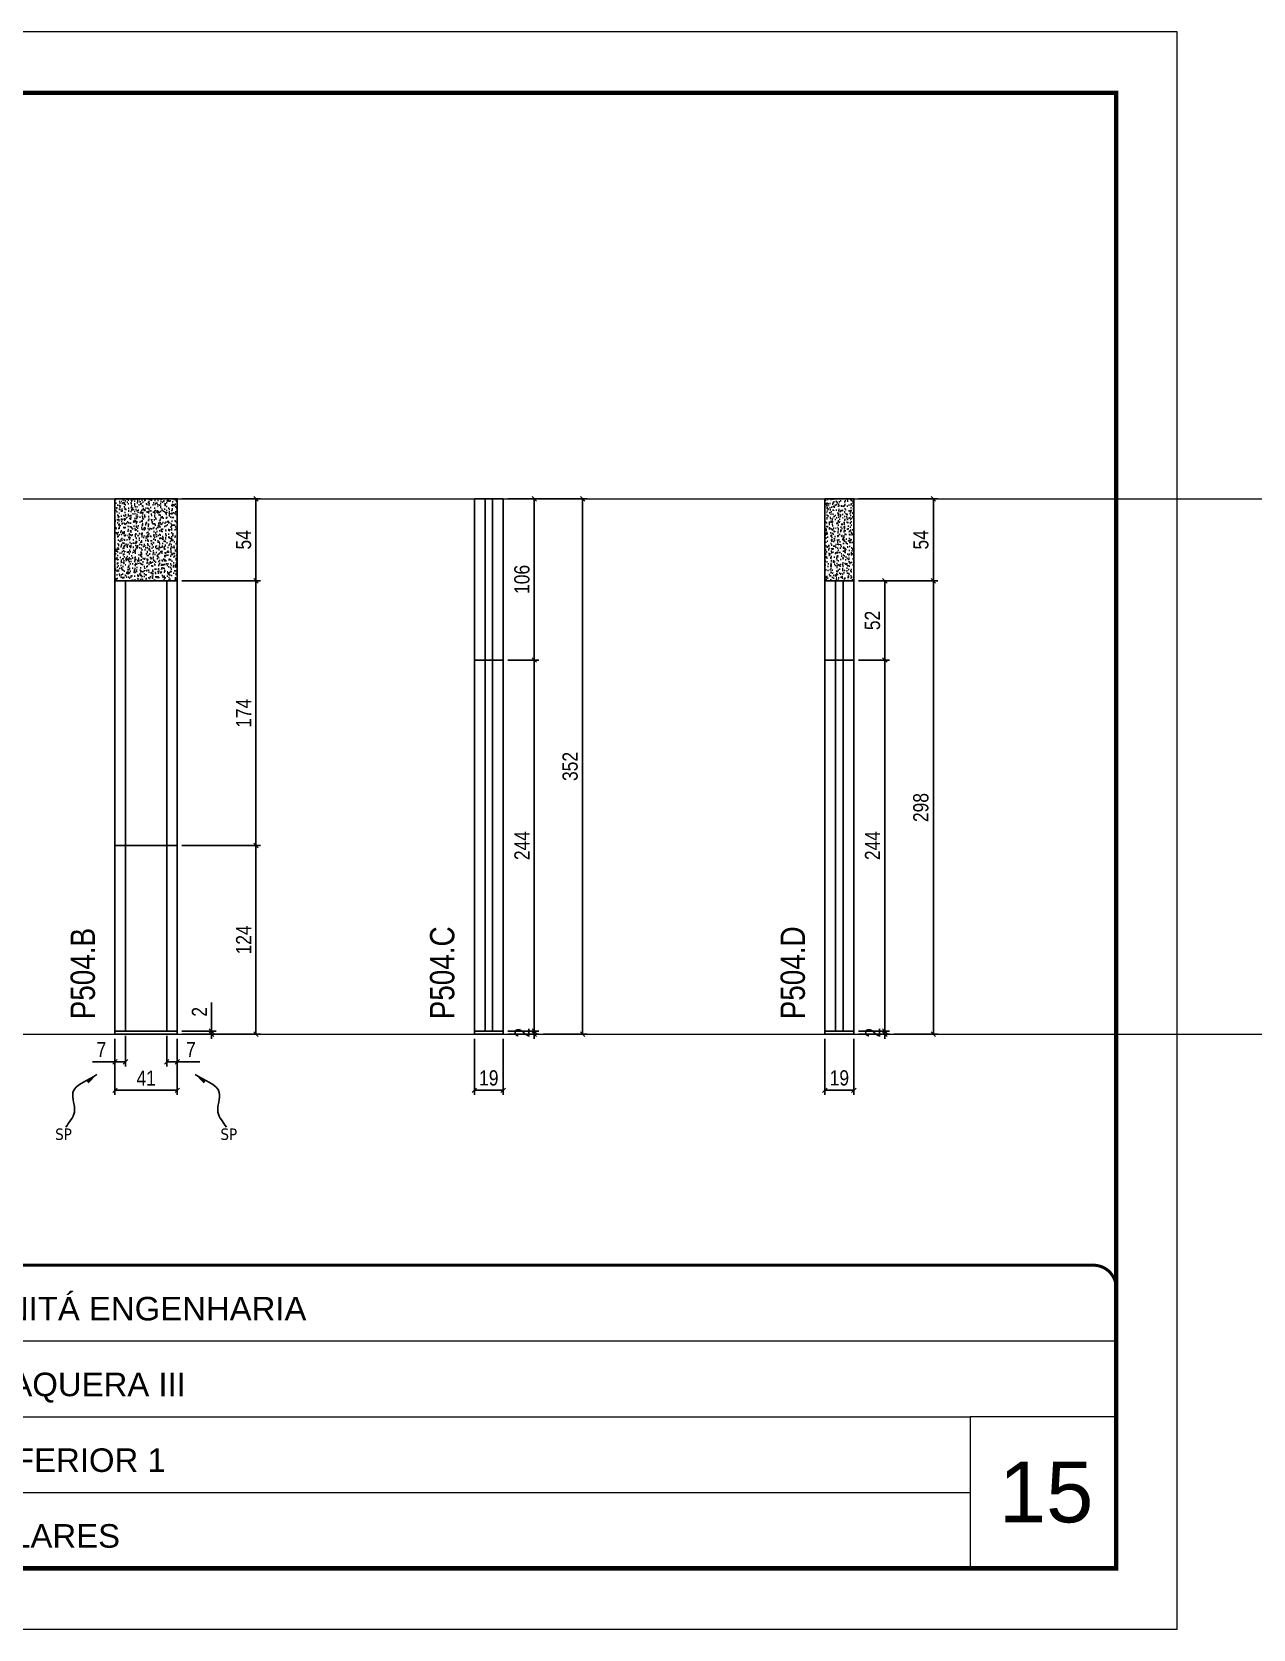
# Model space of a CAD drawing. Extents: x 2282 to 12463, y 760 to 16806.
# Drawn here: x 6801 to 7603, y 12245 to 13295 of the extents above; entities that cross this region are included whole.
import ezdxf

# ---------------------------------------------------------------- set-up
doc = ezdxf.new("R2010")
doc.units = 0
for name, pattern in [('CONTINUO', [0]), ('DASHED', [0.75, 0.5, -0.25]), ('HIDDEN', [0.375, 0.25, -0.125])]:
    doc.linetypes.add(name, pattern=pattern)
for name, color, linetype, lineweight in [('CARIMBO', 255, 'Continuous', 9), ('Folhas', 255, 'Continuous', 9), ('SARRAFO DE PRESSAO', 251, 'DASHED', 9)]:
    doc.layers.add(name, color=color, linetype=linetype, lineweight=lineweight)
for name, color, linetype in [('COTA', 241, 'Continuous'), ('NOMENCLATURA', 7, 'Continuous'), ('Painéis', 200, 'Continuous'), ('SARR_2.2x7', 40, 'Continuous'), ('texto', 7, 'Continuous')]:
    doc.layers.add(name, color=color, linetype=linetype)
doc.styles.add('ARIAL', font='arial.ttf')
doc.styles.add('ARIAL_NARROW', font='ARIALN.TTF', dxfattribs={"height": 0.2})
doc.styles.add('COTA TECNICA', font='techl___.ttf', dxfattribs={"height": 10})
doc.styles.add('COTA TECNICA-50', font='techl___.ttf', dxfattribs={"height": 10})
doc.styles.get("Standard").update_dxf_attribs({"font": 'arial.ttf'})
doc.styles.add('Tecnologia', font='')
doc.styles.get('Tecnologia').set_extended_font_data('Forgotten Futurist')
doc.dimstyles.new('COTA PAINEL-50', dxfattribs={"dimtxt": 10, "dimasz": 3, "dimexe": 3, "dimexo": 3, "dimgap": 3, "dimtad": 1, "dimdec": 1, "dimzin": 12, "dimdsep": 46, "dimtxsty": 'COTA TECNICA-50', "dimblk1": 'OBLIQUE', "dimblk2": 'OBLIQUE', "dimsah": 1, "dimcen": 0.9, "dimclrd": 4, "dimclre": 4, "dimclrt": 240, "dimadec": 1, "dimazin": 3, "dimtfac": 1, "dimtdec": 1, "dimtmove": 0, "dimatfit": 3, "dimfxl": 1, "dimtolj": 1, "dimtzin": 12, "dimarcsym": 0})
doc.dimstyles.new('PAINEL', dxfattribs={"dimtxt": 10, "dimasz": 3, "dimexe": 3, "dimexo": 3, "dimgap": 3, "dimtad": 1, "dimdec": 1, "dimzin": 12, "dimdsep": 46, "dimtxsty": 'COTA TECNICA', "dimblk1": 'OBLIQUE', "dimblk2": 'OBLIQUE', "dimsah": 1, "dimcen": 0.9, "dimclrd": 4, "dimclre": 4, "dimclrt": 240, "dimadec": 1, "dimazin": 3, "dimtfac": 1, "dimtdec": 1, "dimtmove": 0, "dimatfit": 3, "dimfxl": 1, "dimtolj": 1, "dimtzin": 12, "dimarcsym": 0})
doc.dimstyles.get("Standard").update_dxf_attribs({"dimtxt": 0.18, "dimasz": 0.18, "dimexe": 0.18, "dimexo": 0.0625, "dimgap": 0.09, "dimtad": 0, "dimtih": 1, "dimtoh": 1, "dimdec": 4, "dimzin": 0, "dimdsep": 46, "dimtxsty": 'Standard', "dimcen": 0.09, "dimadec": 0, "dimazin": 0, "dimtfac": 1, "dimtdec": 4, "dimtofl": 0, "dimtmove": 0, "dimatfit": 3, "dimfxl": 1, "dimtolj": 1, "dimtzin": 0, "dimarcsym": 0})

# ---------------------------------------------------------------- blocks, each defined once
blk = doc.blocks.new('9999999999')
at = {"color": 30, "linetype": 'CONTINUO'}
for p, q in [((98564.6, 34230.2), (98564.6, 34429.4)), ((98564.6, 34379.6), (99584, 34379.6)), ((98564.6, 34329.8), (99488, 34329.8)), ((99584, 34329.8), (99488, 34329.8)), ((99488, 34329.8), (99488, 34230.2)), ((98564.6, 34280), (99488, 34280))]:
    blk.add_line(p, q, dxfattribs=at)
at = {"color": 30, "linetype": 'CONTINUO', "const_width": 2}
blk.add_lwpolyline([(99584, 34230.2), (99584, 34414.4, 0.414214), (99569, 34429.4), (98229, 34429.4, 0.414214), (98214, 34414.4), (98214, 34245.2, 0.414214), (98229, 34230.2), (99584, 34230.2)], format="xyb", dxfattribs=at)
at = {"layer": 'Folhas'}
blk.add_lwpolyline([(98139, 34190.2), (99624, 34190.2), (99624, 35240.2), (98139, 35240.2)], close=True, dxfattribs=at)
at = {"layer": 'Folhas', "color": 30, "const_width": 3}
blk.add_lwpolyline([(98214, 34230.2), (99584, 34230.2), (99584, 35200.2), (98214, 35200.2)], close=True, dxfattribs=at)
at = {"color": 7, "linetype": 'Continuous', "ltscale": 5, "style": 'ARIAL'}
for s, height, p in [('UNITÁ ENGENHARIA', 15.483, (98837.7, 34393.1)), ('ITAQUERA III', 15.483, (98837.7, 34343.3)), ('INFERIOR 1', 15.48, (98837.7, 34293.5)), ('NOVA SISTEMAS CONSTRUTIVOS', 11.059, (98263.2, 34267.2)), ('PILARES', 15.48, (98837.7, 34243.7))]:
    blk.add_text(s, height=height, dxfattribs=at).set_placement(p)
at = {"layer": 'Folhas', "color": 7, "style": 'Tecnologia', "width": 1.5}
for s, p in [('CLIENTE:', (98573.7, 34397.2)), ('OBRA:', (98573.7, 34347.3)), ('PAVIMENTO:', (98573.7, 34297.5)), ('PROJETO:', (98573.7, 34247.7))]:
    blk.add_text(s, height=14, dxfattribs=at).set_placement(p)
blk = doc.blocks.new('_Oblique')
at = {"color": 0, "linetype": 'ByBlock', "lineweight": -2}
blk.add_line((-0.5, -0.5), (0.5, 0.5), dxfattribs=at)
blk = doc.blocks.new('*D384')
at = {"layer": 'COTA', "color": 4, "lineweight": -2, "transparency": 16777216}
for p, q in [((6918.6, 12638.5), (6918.6, 12657.3)), ((6899.1, 12638.5), (6921.6, 12638.5)), ((6899.1, 12636.5), (6921.6, 12636.5)), ((6918.6, 12636.5), (6918.6, 12638.5)), ((6918.6, 12636.5), (6918.6, 12633.5))]:
    blk.add_line(p, q, dxfattribs=at)
at = {"layer": 'Defpoints', "color": 0, "transparency": 16777216}
for p in [(6896.1, 12638.5), (6896.1, 12636.5), (6918.6, 12636.5)]:
    blk.add_point(p, dxfattribs=at)
at = {"layer": 'COTA', "color": 4, "lineweight": -2, "transparency": 16777216, "xscale": 3, "yscale": 3, "zscale": 3}
for p, rotation in [((6918.6, 12638.5), 270), ((6918.6, 12636.5), 90)]:
    blk.add_blockref('_Oblique', p, dxfattribs=dict(at, rotation=rotation))
at = {"layer": 'COTA', "color": 240, "transparency": 16777216, "insert": (6910.6, 12651.2), "char_height": 10, "attachment_point": 5, "rotation": 90, "style": 'COTA TECNICA-50'}
blk.add_mtext('\\A1;2', dxfattribs=at)
blk = doc.blocks.new('*D385')
at = {"layer": 'COTA', "color": 4, "linetype": 'ByBlock', "lineweight": -2, "transparency": 16777216}
for p, q in [((6899.1, 12760.5), (6950.8, 12760.5)), ((6947.8, 12636.5), (6947.8, 12760.5)), ((6899.1, 12636.5), (6950.8, 12636.5))]:
    blk.add_line(p, q, dxfattribs=at)
at = {"layer": 'Defpoints', "color": 0, "linetype": 'ByBlock', "transparency": 16777216}
for p in [(6896.1, 12760.5), (6947.8, 12760.5), (6896.1, 12636.5)]:
    blk.add_point(p, dxfattribs=at)
at = {"layer": 'COTA', "color": 4, "linetype": 'ByBlock', "lineweight": -2, "transparency": 16777216, "xscale": 3, "yscale": 3, "zscale": 3}
for p, rotation in [((6947.8, 12760.5), 90), ((6947.8, 12636.5), 270)]:
    blk.add_blockref('_Oblique', p, dxfattribs=dict(at, rotation=rotation))
at = {"layer": 'COTA', "color": 240, "linetype": 'ByBlock', "transparency": 16777216, "insert": (6939.7, 12698.5), "char_height": 10, "attachment_point": 5, "rotation": 90, "style": 'COTA TECNICA'}
blk.add_mtext('\\A1;124', dxfattribs=at)
blk = doc.blocks.new('*D389')
at = {"layer": 'COTA', "color": 4, "linetype": 'ByBlock', "lineweight": -2, "transparency": 16777216}
for p, q in [((6855.1, 12633.5), (6855.1, 12596.6)), ((6896.1, 12633.5), (6896.1, 12596.6)), ((6896.1, 12599.6), (6855.1, 12599.6))]:
    blk.add_line(p, q, dxfattribs=at)
at = {"layer": 'Defpoints', "color": 0, "linetype": 'ByBlock', "transparency": 16777216}
for p in [(6855.1, 12636.5), (6896.1, 12636.5), (6855.1, 12599.6)]:
    blk.add_point(p, dxfattribs=at)
at = {"layer": 'COTA', "color": 4, "linetype": 'ByBlock', "lineweight": -2, "transparency": 16777216, "xscale": 3, "yscale": 3, "zscale": 3, "rotation": 180}
blk.add_blockref('_Oblique', (6855.1, 12599.6), dxfattribs=at)
at = {"layer": 'COTA', "color": 4, "linetype": 'ByBlock', "lineweight": -2, "transparency": 16777216, "xscale": 3, "yscale": 3, "zscale": 3}
blk.add_blockref('_Oblique', (6896.1, 12599.6), dxfattribs=at)
at = {"layer": 'COTA', "color": 240, "linetype": 'ByBlock', "transparency": 16777216, "insert": (6875.6, 12607.6), "char_height": 10, "attachment_point": 5, "style": 'COTA TECNICA'}
blk.add_mtext('\\A1;41', dxfattribs=at)
blk = doc.blocks.new('*D386')
at = {"layer": 'COTA', "color": 4, "linetype": 'ByBlock', "lineweight": -2, "transparency": 16777216}
for p, q in [((6899.1, 12934.5), (6950.8, 12934.5)), ((6947.8, 12760.5), (6947.8, 12934.5)), ((6899.1, 12760.5), (6950.8, 12760.5))]:
    blk.add_line(p, q, dxfattribs=at)
at = {"layer": 'Defpoints', "color": 0, "linetype": 'ByBlock', "transparency": 16777216}
for p in [(6896.1, 12934.5), (6947.8, 12934.5), (6896.1, 12760.5)]:
    blk.add_point(p, dxfattribs=at)
at = {"layer": 'COTA', "color": 4, "linetype": 'ByBlock', "lineweight": -2, "transparency": 16777216, "xscale": 3, "yscale": 3, "zscale": 3}
for p, rotation in [((6947.8, 12934.5), 90), ((6947.8, 12760.5), 270)]:
    blk.add_blockref('_Oblique', p, dxfattribs=dict(at, rotation=rotation))
at = {"layer": 'COTA', "color": 240, "linetype": 'ByBlock', "transparency": 16777216, "insert": (6939.7, 12847.5), "char_height": 10, "attachment_point": 5, "rotation": 90, "style": 'COTA TECNICA'}
blk.add_mtext('\\A1;174', dxfattribs=at)
blk = doc.blocks.new('*D390')
at = {"layer": 'COTA', "color": 4, "lineweight": -2, "transparency": 16777216}
for p, q in [((6899.1, 12988.5), (6950.8, 12988.5)), ((6947.8, 12934.5), (6947.8, 12988.5)), ((6899.1, 12934.5), (6950.8, 12934.5))]:
    blk.add_line(p, q, dxfattribs=at)
at = {"layer": 'Defpoints', "color": 0, "transparency": 16777216}
for p in [(6896.1, 12988.5), (6947.8, 12988.5), (6896.1, 12934.5)]:
    blk.add_point(p, dxfattribs=at)
at = {"layer": 'COTA', "color": 4, "lineweight": -2, "transparency": 16777216, "xscale": 3, "yscale": 3, "zscale": 3}
for p, rotation in [((6947.8, 12988.5), 90), ((6947.8, 12934.5), 270)]:
    blk.add_blockref('_Oblique', p, dxfattribs=dict(at, rotation=rotation))
at = {"layer": 'COTA', "color": 240, "transparency": 16777216, "insert": (6939.7, 12961.5), "char_height": 10, "attachment_point": 5, "rotation": 90, "style": 'COTA TECNICA'}
blk.add_mtext('\\A1;54', dxfattribs=at)
blk = doc.blocks.new('*D387')
at = {"layer": 'COTA', "color": 4, "lineweight": -2, "transparency": 16777216}
for p, q in [((6889.1, 12635.5), (6889.1, 12615.3)), ((6896.1, 12633.5), (6896.1, 12615.3)), ((6889.1, 12618.3), (6896.1, 12618.3)), ((6896.1, 12618.3), (6910.8, 12618.3))]:
    blk.add_line(p, q, dxfattribs=at)
at = {"layer": 'Defpoints', "color": 0, "transparency": 16777216}
for p in [(6889.1, 12638.5), (6896.1, 12636.5), (6896.1, 12618.3)]:
    blk.add_point(p, dxfattribs=at)
at = {"layer": 'COTA', "color": 4, "lineweight": -2, "transparency": 16777216, "xscale": 3, "yscale": 3, "zscale": 3, "rotation": 180}
blk.add_blockref('_Oblique', (6889.1, 12618.3), dxfattribs=at)
at = {"layer": 'COTA', "color": 4, "lineweight": -2, "transparency": 16777216, "xscale": 3, "yscale": 3, "zscale": 3}
blk.add_blockref('_Oblique', (6896.1, 12618.3), dxfattribs=at)
at = {"layer": 'COTA', "color": 240, "transparency": 16777216, "insert": (6905, 12626.4), "char_height": 10, "attachment_point": 5, "style": 'COTA TECNICA-50'}
blk.add_mtext('\\A1;7', dxfattribs=at)
blk = doc.blocks.new('*D388')
at = {"layer": 'COTA', "color": 4, "lineweight": -2, "transparency": 16777216}
for p, q in [((6855.1, 12633.5), (6855.1, 12615.3)), ((6862.1, 12635.5), (6862.1, 12615.3)), ((6855.1, 12618.3), (6840.4, 12618.3)), ((6862.1, 12618.3), (6855.1, 12618.3))]:
    blk.add_line(p, q, dxfattribs=at)
at = {"layer": 'Defpoints', "color": 0, "transparency": 16777216}
for p in [(6855.1, 12636.5), (6862.1, 12638.5), (6855.1, 12618.3)]:
    blk.add_point(p, dxfattribs=at)
at = {"layer": 'COTA', "color": 4, "lineweight": -2, "transparency": 16777216, "xscale": 3, "yscale": 3, "zscale": 3, "rotation": 180}
blk.add_blockref('_Oblique', (6855.1, 12618.3), dxfattribs=at)
at = {"layer": 'COTA', "color": 4, "lineweight": -2, "transparency": 16777216, "xscale": 3, "yscale": 3, "zscale": 3}
blk.add_blockref('_Oblique', (6862.1, 12618.3), dxfattribs=at)
at = {"layer": 'COTA', "color": 240, "transparency": 16777216, "insert": (6846.2, 12626.4), "char_height": 10, "attachment_point": 5, "style": 'COTA TECNICA-50'}
blk.add_mtext('\\A1;7', dxfattribs=at)
blk = doc.blocks.new('*D391')
at = {"layer": 'COTA', "color": 4, "lineweight": -2, "transparency": 16777216}
for p, q in [((7113.4, 12638.5), (7133.8, 12638.5)), ((7113.4, 12636.5), (7133.8, 12636.5)), ((7130.8, 12638.5), (7130.8, 12641.5)), ((7130.8, 12636.5), (7130.8, 12638.5)), ((7130.8, 12636.5), (7130.8, 12633.5))]:
    blk.add_line(p, q, dxfattribs=at)
at = {"layer": 'Defpoints', "color": 0, "transparency": 16777216}
for p in [(7110.4, 12638.5), (7110.4, 12636.5), (7130.8, 12638.5)]:
    blk.add_point(p, dxfattribs=at)
at = {"layer": 'COTA', "color": 4, "lineweight": -2, "transparency": 16777216, "xscale": 3, "yscale": 3, "zscale": 3}
for p, rotation in [((7130.8, 12638.5), 270), ((7130.8, 12636.5), 90)]:
    blk.add_blockref('_Oblique', p, dxfattribs=dict(at, rotation=rotation))
at = {"layer": 'COTA', "color": 240, "transparency": 16777216, "insert": (7122.8, 12637.5), "char_height": 10, "attachment_point": 5, "rotation": 90, "style": 'COTA TECNICA-50'}
blk.add_mtext('\\A1;2', dxfattribs=at)
blk = doc.blocks.new('*D392')
at = {"layer": 'COTA', "color": 4, "linetype": 'ByBlock', "lineweight": -2, "transparency": 16777216}
for p, q in [((7133.1, 12988.5), (7165.6, 12988.5)), ((7162.6, 12636.5), (7162.6, 12988.5)), ((7136.8, 12636.5), (7165.6, 12636.5))]:
    blk.add_line(p, q, dxfattribs=at)
at = {"layer": 'Defpoints', "color": 0, "linetype": 'ByBlock', "transparency": 16777216}
for p in [(7130.1, 12988.5), (7162.6, 12988.5), (7133.8, 12636.5)]:
    blk.add_point(p, dxfattribs=at)
at = {"layer": 'COTA', "color": 4, "linetype": 'ByBlock', "lineweight": -2, "transparency": 16777216, "xscale": 3, "yscale": 3, "zscale": 3}
for p, rotation in [((7162.6, 12988.5), 90), ((7162.6, 12636.5), 270)]:
    blk.add_blockref('_Oblique', p, dxfattribs=dict(at, rotation=rotation))
at = {"layer": 'COTA', "color": 240, "linetype": 'ByBlock', "transparency": 16777216, "insert": (7154.4, 12812.5), "char_height": 10, "attachment_point": 5, "rotation": 90, "style": 'COTA TECNICA'}
blk.add_mtext('\\A1;352', dxfattribs=at)
blk = doc.blocks.new('*D393')
at = {"layer": 'COTA', "color": 4, "linetype": 'ByBlock', "lineweight": -2, "transparency": 16777216}
for p, q in [((7113.4, 12882.5), (7133.8, 12882.5)), ((7130.8, 12638.5), (7130.8, 12882.5)), ((7113.4, 12638.5), (7133.8, 12638.5))]:
    blk.add_line(p, q, dxfattribs=at)
at = {"layer": 'Defpoints', "color": 0, "linetype": 'ByBlock', "transparency": 16777216}
for p in [(7110.4, 12882.5), (7130.8, 12882.5), (7110.4, 12638.5)]:
    blk.add_point(p, dxfattribs=at)
at = {"layer": 'COTA', "color": 4, "linetype": 'ByBlock', "lineweight": -2, "transparency": 16777216, "xscale": 3, "yscale": 3, "zscale": 3}
for p, rotation in [((7130.8, 12882.5), 90), ((7130.8, 12638.5), 270)]:
    blk.add_blockref('_Oblique', p, dxfattribs=dict(at, rotation=rotation))
at = {"layer": 'COTA', "color": 240, "linetype": 'ByBlock', "transparency": 16777216, "insert": (7122.7, 12760.5), "char_height": 10, "attachment_point": 5, "rotation": 90, "style": 'COTA TECNICA'}
blk.add_mtext('\\A1;244', dxfattribs=at)
blk = doc.blocks.new('*D394')
at = {"layer": 'COTA', "color": 4, "linetype": 'ByBlock', "lineweight": -2, "transparency": 16777216}
for p, q in [((7091.4, 12633.5), (7091.4, 12596.6)), ((7110.4, 12633.5), (7110.4, 12596.6)), ((7110.4, 12599.6), (7091.4, 12599.6))]:
    blk.add_line(p, q, dxfattribs=at)
at = {"layer": 'Defpoints', "color": 0, "linetype": 'ByBlock', "transparency": 16777216}
for p in [(7091.4, 12636.5), (7110.4, 12636.5), (7091.4, 12599.6)]:
    blk.add_point(p, dxfattribs=at)
at = {"layer": 'COTA', "color": 4, "linetype": 'ByBlock', "lineweight": -2, "transparency": 16777216, "xscale": 3, "yscale": 3, "zscale": 3, "rotation": 180}
blk.add_blockref('_Oblique', (7091.4, 12599.6), dxfattribs=at)
at = {"layer": 'COTA', "color": 4, "linetype": 'ByBlock', "lineweight": -2, "transparency": 16777216, "xscale": 3, "yscale": 3, "zscale": 3}
blk.add_blockref('_Oblique', (7110.4, 12599.6), dxfattribs=at)
at = {"layer": 'COTA', "color": 240, "linetype": 'ByBlock', "transparency": 16777216, "insert": (7100.9, 12607.7), "char_height": 10, "attachment_point": 5, "style": 'COTA TECNICA'}
blk.add_mtext('\\A1;19', dxfattribs=at)
blk = doc.blocks.new('*D395')
at = {"layer": 'COTA', "color": 4, "linetype": 'ByBlock', "lineweight": -2, "transparency": 16777216}
for p, q in [((7113.4, 12988.5), (7133.8, 12988.5)), ((7130.8, 12882.5), (7130.8, 12988.5)), ((7113.4, 12882.5), (7133.8, 12882.5))]:
    blk.add_line(p, q, dxfattribs=at)
at = {"layer": 'Defpoints', "color": 0, "linetype": 'ByBlock', "transparency": 16777216}
for p in [(7110.4, 12988.5), (7130.8, 12988.5), (7110.4, 12882.5)]:
    blk.add_point(p, dxfattribs=at)
at = {"layer": 'COTA', "color": 4, "linetype": 'ByBlock', "lineweight": -2, "transparency": 16777216, "xscale": 3, "yscale": 3, "zscale": 3}
for p, rotation in [((7130.8, 12988.5), 90), ((7130.8, 12882.5), 270)]:
    blk.add_blockref('_Oblique', p, dxfattribs=dict(at, rotation=rotation))
at = {"layer": 'COTA', "color": 240, "linetype": 'ByBlock', "transparency": 16777216, "insert": (7122.7, 12935.5), "char_height": 10, "attachment_point": 5, "rotation": 90, "style": 'COTA TECNICA'}
blk.add_mtext('\\A1;106', dxfattribs=at)
blk = doc.blocks.new('*D396')
at = {"layer": 'COTA', "color": 4, "lineweight": -2, "transparency": 16777216}
for p, q in [((7343.9, 12638.5), (7364.3, 12638.5)), ((7343.9, 12636.5), (7364.3, 12636.5)), ((7361.3, 12638.5), (7361.3, 12641.5)), ((7361.3, 12636.5), (7361.3, 12638.5)), ((7361.3, 12636.5), (7361.3, 12633.5))]:
    blk.add_line(p, q, dxfattribs=at)
at = {"layer": 'Defpoints', "color": 0, "transparency": 16777216}
for p in [(7340.9, 12638.5), (7340.9, 12636.5), (7361.3, 12638.5)]:
    blk.add_point(p, dxfattribs=at)
at = {"layer": 'COTA', "color": 4, "lineweight": -2, "transparency": 16777216, "xscale": 3, "yscale": 3, "zscale": 3}
for p, rotation in [((7361.3, 12638.5), 270), ((7361.3, 12636.5), 90)]:
    blk.add_blockref('_Oblique', p, dxfattribs=dict(at, rotation=rotation))
at = {"layer": 'COTA', "color": 240, "transparency": 16777216, "insert": (7353.3, 12637.5), "char_height": 10, "attachment_point": 5, "rotation": 90, "style": 'COTA TECNICA-50'}
blk.add_mtext('\\A1;2', dxfattribs=at)
blk = doc.blocks.new('*D397')
at = {"layer": 'COTA', "color": 4, "linetype": 'ByBlock', "lineweight": -2, "transparency": 16777216}
for p, q in [((7363.6, 12934.5), (7396.2, 12934.5)), ((7393.2, 12636.5), (7393.2, 12934.5)), ((7367.3, 12636.5), (7396.2, 12636.5))]:
    blk.add_line(p, q, dxfattribs=at)
at = {"layer": 'Defpoints', "color": 0, "linetype": 'ByBlock', "transparency": 16777216}
for p in [(7360.6, 12934.5), (7393.2, 12934.5), (7364.3, 12636.5)]:
    blk.add_point(p, dxfattribs=at)
at = {"layer": 'COTA', "color": 4, "linetype": 'ByBlock', "lineweight": -2, "transparency": 16777216, "xscale": 3, "yscale": 3, "zscale": 3}
for p, rotation in [((7393.2, 12934.5), 90), ((7393.2, 12636.5), 270)]:
    blk.add_blockref('_Oblique', p, dxfattribs=dict(at, rotation=rotation))
at = {"layer": 'COTA', "color": 240, "linetype": 'ByBlock', "transparency": 16777216, "insert": (7385, 12785.5), "char_height": 10, "attachment_point": 5, "rotation": 90, "style": 'COTA TECNICA'}
blk.add_mtext('\\A1;298', dxfattribs=at)
blk = doc.blocks.new('*D398')
at = {"layer": 'COTA', "color": 4, "linetype": 'ByBlock', "lineweight": -2, "transparency": 16777216}
for p, q in [((7343.9, 12882.5), (7364.3, 12882.5)), ((7361.3, 12638.5), (7361.3, 12882.5)), ((7343.9, 12638.5), (7364.3, 12638.5))]:
    blk.add_line(p, q, dxfattribs=at)
at = {"layer": 'Defpoints', "color": 0, "linetype": 'ByBlock', "transparency": 16777216}
for p in [(7340.9, 12882.5), (7361.3, 12882.5), (7340.9, 12638.5)]:
    blk.add_point(p, dxfattribs=at)
at = {"layer": 'COTA', "color": 4, "linetype": 'ByBlock', "lineweight": -2, "transparency": 16777216, "xscale": 3, "yscale": 3, "zscale": 3}
for p, rotation in [((7361.3, 12882.5), 90), ((7361.3, 12638.5), 270)]:
    blk.add_blockref('_Oblique', p, dxfattribs=dict(at, rotation=rotation))
at = {"layer": 'COTA', "color": 240, "linetype": 'ByBlock', "transparency": 16777216, "insert": (7353.2, 12760.5), "char_height": 10, "attachment_point": 5, "rotation": 90, "style": 'COTA TECNICA'}
blk.add_mtext('\\A1;244', dxfattribs=at)
blk = doc.blocks.new('*D399')
at = {"layer": 'COTA', "color": 4, "linetype": 'ByBlock', "lineweight": -2, "transparency": 16777216}
for p, q in [((7321.9, 12633.5), (7321.9, 12596.6)), ((7340.9, 12633.5), (7340.9, 12596.6)), ((7340.9, 12599.6), (7321.9, 12599.6))]:
    blk.add_line(p, q, dxfattribs=at)
at = {"layer": 'Defpoints', "color": 0, "linetype": 'ByBlock', "transparency": 16777216}
for p in [(7321.9, 12636.5), (7340.9, 12636.5), (7321.9, 12599.6)]:
    blk.add_point(p, dxfattribs=at)
at = {"layer": 'COTA', "color": 4, "linetype": 'ByBlock', "lineweight": -2, "transparency": 16777216, "xscale": 3, "yscale": 3, "zscale": 3, "rotation": 180}
blk.add_blockref('_Oblique', (7321.9, 12599.6), dxfattribs=at)
at = {"layer": 'COTA', "color": 4, "linetype": 'ByBlock', "lineweight": -2, "transparency": 16777216, "xscale": 3, "yscale": 3, "zscale": 3}
blk.add_blockref('_Oblique', (7340.9, 12599.6), dxfattribs=at)
at = {"layer": 'COTA', "color": 240, "linetype": 'ByBlock', "transparency": 16777216, "insert": (7331.4, 12607.7), "char_height": 10, "attachment_point": 5, "style": 'COTA TECNICA'}
blk.add_mtext('\\A1;19', dxfattribs=at)
blk = doc.blocks.new('*D400')
at = {"layer": 'COTA', "color": 4, "linetype": 'ByBlock', "lineweight": -2, "transparency": 16777216}
for p, q in [((7343.9, 12934.5), (7364.3, 12934.5)), ((7361.3, 12882.5), (7361.3, 12934.5)), ((7343.9, 12882.5), (7364.3, 12882.5))]:
    blk.add_line(p, q, dxfattribs=at)
at = {"layer": 'Defpoints', "color": 0, "linetype": 'ByBlock', "transparency": 16777216}
for p in [(7340.9, 12934.5), (7361.3, 12934.5), (7340.9, 12882.5)]:
    blk.add_point(p, dxfattribs=at)
at = {"layer": 'COTA', "color": 4, "linetype": 'ByBlock', "lineweight": -2, "transparency": 16777216, "xscale": 3, "yscale": 3, "zscale": 3}
for p, rotation in [((7361.3, 12934.5), 90), ((7361.3, 12882.5), 270)]:
    blk.add_blockref('_Oblique', p, dxfattribs=dict(at, rotation=rotation))
at = {"layer": 'COTA', "color": 240, "linetype": 'ByBlock', "transparency": 16777216, "insert": (7353.2, 12908.5), "char_height": 10, "attachment_point": 5, "rotation": 90, "style": 'COTA TECNICA'}
blk.add_mtext('\\A1;52', dxfattribs=at)
blk = doc.blocks.new('*D401')
at = {"layer": 'COTA', "color": 4, "lineweight": -2, "transparency": 16777216}
for p, q in [((7343.9, 12988.5), (7396.2, 12988.5)), ((7393.2, 12988.5), (7393.2, 12934.5)), ((7343.9, 12934.5), (7396.2, 12934.5))]:
    blk.add_line(p, q, dxfattribs=at)
at = {"layer": 'Defpoints', "color": 0, "transparency": 16777216}
for p in [(7340.9, 12988.5), (7340.9, 12934.5), (7393.2, 12934.5)]:
    blk.add_point(p, dxfattribs=at)
at = {"layer": 'COTA', "color": 4, "lineweight": -2, "transparency": 16777216, "xscale": 3, "yscale": 3, "zscale": 3}
for p, rotation in [((7393.2, 12988.5), 90), ((7393.2, 12934.5), 270)]:
    blk.add_blockref('_Oblique', p, dxfattribs=dict(at, rotation=rotation))
at = {"layer": 'COTA', "color": 240, "transparency": 16777216, "insert": (7385, 12961.5), "char_height": 10, "attachment_point": 5, "rotation": 90, "style": 'COTA TECNICA'}
blk.add_mtext('\\A1;54', dxfattribs=at)

msp = doc.modelspace()

# ---------------------------------------------------------------- hatches: boundary and pattern name
at = {"layer": 'COTA'}
h = msp.add_hatch(dxfattribs=at)
h.set_pattern_fill('AR-CONC', color=256, scale=0.03)
h.set_pattern_definition([(50, (1438.0512, -2277.15), (5.4655401, -0.4781726), [0.5715, -6.2865]), (355, (1438.051, -2277.15), (-1.0573026, 5.7317054), [0.4572, -5.0292175]), (100.451445, (1438.5067, -2277.19), (4.4082374, 5.2535326), [0.4857003, -5.3427073]), (46.1842, (1438.051, -2275.626), (8.1323712, -1.2612698), [0.85725, -9.42975]), (96.63556, (1438.729, -2275.731), (7.122124, 7.4227837), [0.7285507, -8.0140682]), (351.18415, (1438.051, -2275.626), (7.122124, 7.4227837), [0.685799, -7.543792]), (21, (1438.8132, -2276.007), (4.5484317, -3.067956), [0.5715, -6.2865]), (326, (1438.813, -2276.007), (1.8540609, 5.525639), [0.4572, -5.0292]), (71.451445, (1439.1923, -2276.263), (6.4024926, 2.457683), [0.4857003, -5.3426981]), (37.5, (1438.0512, -2277.1502), (0.0926581, 2.53665117), [0, -4.96824, 0, -5.1054, 0, -5.04825]), (7.5, (1438.0512, -2277.1502), (2.00458988, 3.00541724), [0, -2.91084, 0, -4.85394, 0, -1.92405]), (327.5, (1436.352, -2277.1502), (4.06771786, -0.17186232), [0, -1.905, 0, -5.9436, 0, -7.8867]), (317.5, (1435.59, -2277.1502), (4.44387544, 0.7627947), [0, -2.4765, 0, -3.94716, 0, -5.6007])])
h.paths.add_polyline_path([(6855.1, 12988.5), (6855.1, 12934.5), (6896.1, 12934.5), (6896.1, 12988.5)])
h = msp.add_hatch(dxfattribs=at)
h.set_pattern_fill('AR-CONC', color=256, scale=0.03)
h.set_pattern_definition([(50, (1615.8857, -2277.15), (5.4655401, -0.4781726), [0.5715, -6.2865]), (355, (1615.8857, -2277.15), (-1.0573026, 5.7317054), [0.4572, -5.0292175]), (100.451445, (1616.341, -2277.19), (4.4082374, 5.2535326), [0.4857003, -5.3427073]), (46.1842, (1615.886, -2275.626), (8.1323712, -1.2612698), [0.85725, -9.42975]), (96.63556, (1616.563, -2275.731), (7.122124, 7.4227837), [0.7285507, -8.0140682]), (351.18415, (1615.886, -2275.626), (7.122124, 7.4227837), [0.685799, -7.543792]), (21, (1616.6477, -2276.007), (4.5484317, -3.067956), [0.5715, -6.2865]), (326, (1616.6477, -2276.007), (1.8540609, 5.525639), [0.4572, -5.0292]), (71.451445, (1617.0267, -2276.263), (6.4024926, 2.457683), [0.4857003, -5.3426981]), (37.5, (1615.8857, -2277.1502), (0.0926581, 2.53665117), [0, -4.96824, 0, -5.1054, 0, -5.04825]), (7.5, (1615.8857, -2277.1502), (2.00458988, 3.00541724), [0, -2.91084, 0, -4.85394, 0, -1.92405]), (327.5, (1614.1864, -2277.1502), (4.06771786, -0.17186232), [0, -1.905, 0, -5.9436, 0, -7.8867]), (317.5, (1613.4244, -2277.1502), (4.44387544, 0.7627947), [0, -2.4765, 0, -3.94716, 0, -5.6007])])
h.paths.add_polyline_path([(7340.92, 12988.5), (7321.92, 12988.5), (7321.92, 12934.5), (7340.92, 12934.5)])

# ---------------------------------------------------------------- linework, layer by layer
at = {"layer": 'CARIMBO', "color": 3}
for p, q in [((4483.39, 12988.5), (9611.68, 12988.5)), ((2282.39, 12636.5), (9611.68, 12636.5))]:
    msp.add_line(p, q, dxfattribs=at)
at = {"layer": 'COTA'}
for points in [[(6855.1, 12934.5), (6896.1, 12934.5), (6896.1, 12988.5), (6855.1, 12988.5)], [(7321.92, 12934.5), (7340.92, 12934.5), (7340.92, 12988.5), (7321.92, 12988.5)]]:
    msp.add_lwpolyline(points, close=True, dxfattribs=at)
at = {"layer": 'Painéis'}
for p, q in [((7091.41, 12988.5), (7110.41, 12988.5)), ((7091.41, 12988.5), (7091.41, 12636.5)), ((7110.41, 12988.5), (7110.41, 12636.5)), ((6855.1, 12934.5), (6855.1, 12636.5)), ((6855.1, 12934.5), (6896.1, 12934.5)), ((6896.1, 12934.5), (6896.1, 12636.5)), ((7321.92, 12934.5), (7340.92, 12934.5)), ((7321.92, 12934.5), (7321.92, 12636.5)), ((7340.92, 12934.5), (7340.92, 12636.5)), ((7091.41, 12882.5), (7110.41, 12882.5)), ((7321.92, 12882.5), (7340.92, 12882.5)), ((6896.1, 12760.5), (6855.1, 12760.5)), ((6896.1, 12638.5), (6855.1, 12638.5)), ((6896.1, 12636.5), (6855.1, 12636.5)), ((7091.41, 12638.5), (7110.41, 12638.5)), ((7091.41, 12636.5), (7110.41, 12636.5)), ((7321.92, 12638.5), (7340.92, 12638.5)), ((7321.92, 12636.5), (7340.92, 12636.5))]:
    msp.add_line(p, q, dxfattribs=at)
at = {"layer": 'SARR_2.2x7'}
for p, q in [((7098.41, 12988.5), (7098.41, 12638.5)), ((7103.41, 12988.5), (7103.41, 12638.5)), ((7328.92, 12934.5), (7328.92, 12638.5)), ((7333.92, 12934.5), (7333.92, 12638.5))]:
    msp.add_line(p, q, dxfattribs=at)
at = {"layer": 'SARR_2.2x7', "linetype": 'HIDDEN'}
for p, q in [((6862.1, 12934.5), (6862.1, 12760.5)), ((6889.1, 12934.5), (6889.1, 12760.5)), ((6862.1, 12760.5), (6862.1, 12638.5)), ((6889.1, 12760.5), (6889.1, 12638.5))]:
    msp.add_line(p, q, dxfattribs=at)

# ---------------------------------------------------------------- block references
at = {"layer": 'SARRAFO DE PRESSAO', "color": 6, "linetype": 'ByBlock'}
msp.add_blockref('9999999999', (-92070.59, -21944.79), dxfattribs=at)

# ---------------------------------------------------------------- texts
at = {"layer": 'CARIMBO', "style": 'ARIAL'}
msp.add_text('15', height=40, dxfattribs=at).set_placement((7436.25, 12315.56))
at = {"layer": 'NOMENCLATURA', "style": 'ARIAL_NARROW'}
for s, p in [('P504.B', (6841.93, 12646.27)), ('P504.C', (7078.23, 12646.27)), ('P504.D', (7308.74, 12646.27))]:
    msp.add_text(s, height=16, rotation=90, dxfattribs=at).set_placement(p)
at = {"layer": 'texto', "color": 0, "char_height": 7.5, "attachment_point": 5}
for insert in [(6821.27, 12570.69), (6929.94, 12570.69)]:
    msp.add_mtext('{\\fTahoma|b0|i0|c0|p34;\\C4;SP}', dxfattribs=dict(at, insert=insert))

# ---------------------------------------------------------------- dimensions: what is measured, and where the dimension line sits
at = {"layer": 'COTA'}
for base, p1, p2, angle, dimstyle, picture, middle in [((6947.77, 12988.5), (6896.1, 12934.5), (6896.1, 12988.5), 90, 'PAINEL', '*D390', (6939.66, 12961.5)), ((7393.15, 12934.5), (7340.92, 12988.5), (7340.92, 12934.5), 90, 'PAINEL', '*D401', (7385.04, 12961.5)), ((6896.1, 12618.32), (6889.1, 12638.5), (6896.1, 12636.5), 180, 'COTA PAINEL-50', '*D387', (6904.97, 12626.39))]:
    dim = msp.add_linear_dim(base=base, p1=p1, p2=p2, angle=angle, dimstyle=dimstyle, dxfattribs=at)
    dim.commit()
    dim.dimension.update_dxf_attribs({"geometry": picture, "text_midpoint": middle})
at = {"layer": 'COTA', "linetype": 'ByBlock'}
for base, p1, p2, override, picture, middle in [((7130.76, 12988.5), (7110.41, 12882.5), (7110.41, 12988.5), {"dimarcsym": 2}, '*D395', (7122.66, 12935.5)), ((6947.77, 12934.5), (6896.1, 12760.5), (6896.1, 12934.5), {"dimarcsym": 2}, '*D386', (6939.69, 12847.5)), ((7361.26, 12934.5), (7340.92, 12882.5), (7340.92, 12934.5), {"dimarcsym": 2}, '*D400', (7353.15, 12908.5)), ((7130.76, 12882.5), (7110.41, 12638.5), (7110.41, 12882.5), {"dimarcsym": 1}, '*D393', (7122.69, 12760.5)), ((7361.26, 12882.5), (7340.92, 12638.5), (7340.92, 12882.5), {"dimarcsym": 1}, '*D398', (7353.19, 12760.5)), ((6947.77, 12760.5), (6896.1, 12636.5), (6896.1, 12760.5), {"dimarcsym": 1}, '*D385', (6939.69, 12698.5))]:
    dim = msp.add_linear_dim(base=base, p1=p1, p2=p2, angle=90, dimstyle='PAINEL', override=override, dxfattribs=at)
    dim.commit()
    dim.dimension.update_dxf_attribs({"geometry": picture, "text_midpoint": middle})
at = {"layer": 'COTA', "color": 3, "linetype": 'ByBlock'}
for base, p1, p2, picture, middle in [((7162.64, 12988.5), (7133.76, 12636.5), (7130.08, 12988.5), '*D392', (7154.43, 12812.5)), ((7393.15, 12934.5), (7364.26, 12636.5), (7360.58, 12934.5), '*D397', (7385.05, 12785.5))]:
    dim = msp.add_linear_dim(base=base, p1=p1, p2=p2, angle=90, dimstyle='PAINEL', override={"dimarcsym": 1}, dxfattribs=at)
    dim.commit()
    dim.dimension.update_dxf_attribs({"geometry": picture, "text_midpoint": middle})
at = {"layer": 'COTA'}
for base, p1, p2, picture, middle in [((6918.63, 12636.5), (6896.1, 12638.5), (6896.1, 12636.5), '*D384', (6918.63, 12651.24)), ((7130.76, 12638.5), (7110.41, 12636.5), (7110.41, 12638.5), '*D391', (7130.76, 12637.5)), ((7361.26, 12638.5), (7340.92, 12636.5), (7340.92, 12638.5), '*D396', (7361.26, 12637.5))]:
    dim = msp.add_linear_dim(base=base, p1=p1, p2=p2, angle=90, dimstyle='COTA PAINEL-50', dxfattribs=at)
    dim.commit()
    dim.dimension.update_dxf_attribs({"geometry": picture, "text_midpoint": middle, "dimtype": 160})
dim = msp.add_linear_dim(base=(6855.1, 12618.32), p1=(6862.1, 12638.5), p2=(6855.1, 12636.5), dimstyle='COTA PAINEL-50', dxfattribs=at)
dim.commit()
dim.dimension.update_dxf_attribs({"geometry": '*D388', "text_midpoint": (6846.24, 12626.39)})
at = {"layer": 'COTA', "linetype": 'ByBlock'}
for base, p1, p2, picture, middle in [((6855.1, 12599.57), (6896.1, 12636.5), (6855.1, 12636.5), '*D389', (6875.6, 12607.65)), ((7091.41, 12599.57), (7110.41, 12636.5), (7091.41, 12636.5), '*D394', (7100.91, 12607.66)), ((7321.92, 12599.57), (7340.92, 12636.5), (7321.92, 12636.5), '*D399', (7331.42, 12607.66))]:
    dim = msp.add_linear_dim(base=base, p1=p1, p2=p2, dimstyle='PAINEL', override={"dimarcsym": 2}, dxfattribs=at)
    dim.commit()
    dim.dimension.update_dxf_attribs({"geometry": picture, "text_midpoint": middle})

# ---------------------------------------------------------------- leaders
at = {"layer": 'COTA', "path_type": 1}
for points in [[(6843.27, 12610), (6827.49, 12598.16), (6828.41, 12585.16), (6822.86, 12575.37)], [(6907.93, 12610), (6923.72, 12598.16), (6922.79, 12585.16), (6928.34, 12575.37)]]:
    msp.add_leader(points, dimstyle='Standard', override={"dimasz": 8}, dxfattribs=at)

doc.saveas('drawing.dxf')
